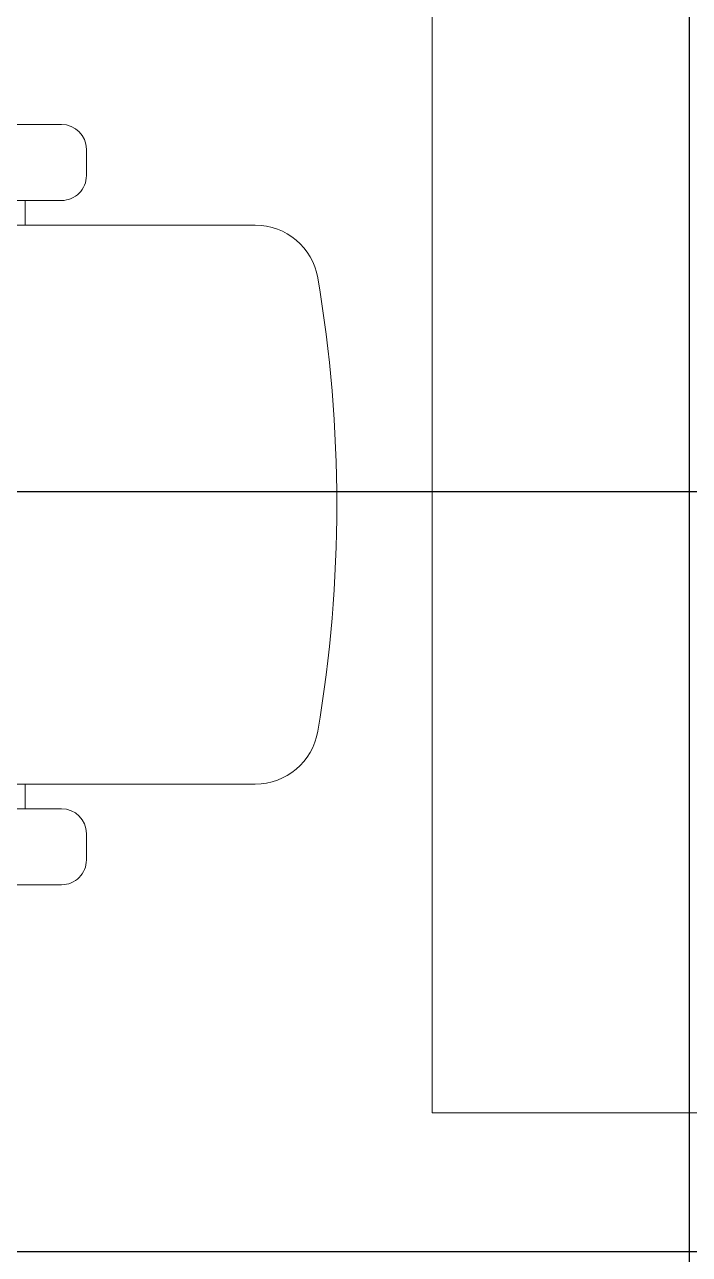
# Model space of a CAD drawing. Header units: inches. Extents: x -12418 to 57169, y -29325 to 19878.
# Drawn here: x 31875 to 32400, y -9002 to -8031 of the extents above; entities that cross this region are included whole.
import ezdxf

# ---------------------------------------------------------------- set-up
doc = ezdxf.new("R2010")
doc.units = ezdxf.units.IN
doc.header["$LTSCALE"] = 25
doc.header["$MEASUREMENT"] = 0
doc.linetypes.add('DASHDOT', pattern=[25.4, 12.7, -6.35, 0, -6.35])
doc.layers.get('0').update_dxf_attribs({"color": 8})
doc.layers.add('00-Ground Floor$0$False Ceiling', color=251, linetype='Continuous')
for name, color, linetype, lineweight in [('00-Ground Floor$0$LOADING', 253, 'Continuous', 5), ('00-Ground Floor$0$NEW Wall', 166, 'Continuous', 5), ('00-Ground Floor$0$Wooden Joinery', 251, 'Continuous', 5), ('E-LITE-CLNG-CNDT', 6, 'DASHDOT', 35)]:
    doc.layers.add(name, color=color, linetype=linetype, lineweight=lineweight)

# ---------------------------------------------------------------- blocks, each defined once
blk = doc.blocks.new('00-Ground Floor$0$A$C5DAD61B4')
at = {"layer": '00-Ground Floor$0$Wooden Joinery'}
blk.add_arc((80, 859.06), 859.99, 272.66603, 0, dxfattribs=at)
blk = doc.blocks.new('00-Ground Floor$0$GF21043-P')
at = {"color": 0}
for p, q in [((0.8, 0), (0.8, 0.75)), ((-0.8, 0), (0.8, 0))]:
    blk.add_line(p, q, dxfattribs=at)
blk = doc.blocks.new('*X462')
at = {"color": 0}
for p, q in [((5, 3), (5, 3)), ((5, 3), (5, 3)), ((5, 3), (5, 3)), ((5, 3), (5, 3)), ((5, 3), (5, 3)), ((5, 3), (5, 3)), ((5, 3), (5, 3)), ((5, 3), (5, 3)), ((5, 3), (5, 3)), ((5, 3), (5, 3)), ((5, 3), (5, 3)), ((5, 3), (5, 3)), ((5, 3), (5, 3)), ((5, 3), (5, 3)), ((5, 3), (5, 3)), ((5, 3), (5, 3)), ((5, 3), (5, 3)), ((5, 3), (5, 3)), ((5, 3), (5, 3)), ((5, 3), (5, 3)), ((5, 3), (5, 3)), ((5, 3), (5, 3)), ((5, 3), (5, 3)), ((5, 3), (5, 3)), ((5, 3), (5, 3)), ((5, 3), (5, 3)), ((5, 3), (5, 3)), ((5, 3), (5, 3)), ((5, 3), (5, 3)), ((5, 3), (5, 3)), ((5, 3), (5, 3)), ((5, 3), (5, 3)), ((5, 3), (5, 3)), ((5, 3), (5, 3)), ((5, 3), (5, 3)), ((5, 3), (5, 3)), ((5, 3), (5, 3)), ((5, 3), (5, 3)), ((5, 3), (5, 3)), ((5, 3), (5, 3)), ((5, 3), (5, 3)), ((5, 3), (5, 3)), ((5, 3), (5, 3)), ((5, 3), (5, 3)), ((5, 3), (5, 3)), ((5, 3), (5, 3)), ((5, 3), (5, 3)), ((5, 3), (5, 3)), ((5, 3), (5, 3)), ((5, 3), (5, 3)), ((5, 3), (5, 3)), ((5, 3), (5, 3)), ((5, 3), (5, 3)), ((5, 3), (5, 3)), ((5, 3), (5, 3)), ((5, 3), (5, 3)), ((5, 3), (5, 3)), ((5, 3), (5, 3)), ((5, 3), (5, 3)), ((5, 3), (5, 3)), ((5, 3), (5, 3)), ((5, 3), (5, 3)), ((5, 3), (5, 3)), ((5, 3), (5, 3)), ((5, 3), (5, 3)), ((5, 3), (5, 3)), ((6, 3), (5, 3)), ((5, 3), (5, 3)), ((6, 3), (5, 3)), ((5, 3), (5, 3)), ((6, 3), (5, 3)), ((5, 3), (5, 3)), ((6, 3), (5, 3)), ((5, 3), (5, 3)), ((5, 3), (5, 3)), ((5, 3), (5, 3)), ((5, 3), (5, 3)), ((5, 3), (5, 3)), ((5, 3), (5, 3)), ((5, 3), (5, 3)), ((5, 3), (5, 3)), ((5, 3), (5, 3)), ((5, 3), (5, 3)), ((5, 3), (5, 3)), ((5, 3), (5, 3)), ((5, 3), (5, 3)), ((5, 3), (5, 3)), ((5, 3), (5, 3)), ((5, 3), (5, 3)), ((5, 3), (5, 3)), ((5, 3), (5, 3)), ((5, 3), (5, 3)), ((5, 3), (5, 3)), ((5, 3), (5, 3)), ((5, 3), (5, 3)), ((5, 3), (5, 3)), ((6, 3), (6, 3)), ((6, 3), (6, 3)), ((6, 3), (6, 3)), ((6, 3), (6, 3)), ((6, 3), (6, 3)), ((6, 3), (6, 3)), ((6, 3), (6, 3)), ((6, 3), (6, 3)), ((6, 3), (6, 3)), ((6, 3), (6, 3)), ((6, 3), (6, 3)), ((6, 3), (6, 3)), ((6, 3), (6, 3)), ((6, 3), (6, 3)), ((6, 3), (6, 3)), ((6, 3), (6, 3)), ((6, 3), (6, 3)), ((6, 3), (6, 3)), ((6, 3), (6, 3)), ((6, 3), (6, 3)), ((6, 3), (6, 3)), ((6, 3), (6, 3)), ((6, 3), (6, 3)), ((6, 3), (6, 3)), ((6, 3), (6, 3)), ((6, 3), (6, 3)), ((6, 3), (6, 3)), ((6, 3), (6, 3)), ((6, 3), (6, 3)), ((6, 3), (6, 3)), ((6, 3), (6, 3)), ((6, 3), (6, 3)), ((6, 3), (6, 3)), ((6, 3), (6, 3)), ((6, 3), (6, 3)), ((6, 3), (6, 3)), ((6, 3), (6, 3)), ((6, 3), (6, 3)), ((6, 3), (6, 3)), ((6, 3), (6, 3)), ((6, 3), (6, 3)), ((6, 3), (6, 3)), ((6, 3), (6, 3)), ((6, 3), (6, 3)), ((6, 3), (6, 3)), ((6, 3), (6, 3)), ((6, 3), (6, 3)), ((6, 3), (6, 3)), ((6, 3), (6, 3)), ((6, 3), (6, 3)), ((6, 3), (6, 3)), ((6, 3), (6, 3)), ((6, 3), (6, 3)), ((6, 3), (6, 3)), ((6, 3), (6, 3)), ((6, 3), (6, 3)), ((6, 3), (6, 3)), ((6, 3), (6, 3)), ((6, 3), (6, 3)), ((6, 3), (6, 3)), ((6, 3), (6, 3)), ((6, 3), (6, 3)), ((6, 3), (6, 3)), ((6, 3), (6, 3)), ((6, 3), (6, 3)), ((6, 3), (6, 3)), ((6, 3), (6, 3)), ((6, 3), (6, 3)), ((6, 3), (6, 3)), ((6, 3), (6, 3)), ((6, 3), (6, 3)), ((6, 3), (6, 3)), ((6, 3), (6, 3)), ((6, 3), (6, 3)), ((6, 3), (6, 3)), ((6, 3), (6, 3)), ((6, 3), (6, 3)), ((6, 3), (6, 3)), ((6, 3), (6, 3)), ((6, 3), (6, 3)), ((6, 3), (6, 3)), ((6, 3), (6, 3)), ((6, 3), (6, 3)), ((6, 3), (6, 3)), ((6, 3), (6, 3)), ((6, 3), (6, 3)), ((6, 3), (6, 3)), ((6, 3), (6, 3)), ((6, 3), (6, 3)), ((6, 3), (6, 3)), ((6, 3), (6, 3)), ((6, 3), (6, 3)), ((6, 3), (6, 3)), ((6, 3), (6, 3)), ((6, 3), (6, 3)), ((6, 3), (6, 3)), ((6, 3), (6, 3)), ((6, 3), (6, 3)), ((6, 3), (6, 3)), ((6, 3), (6, 3)), ((6, 3), (6, 3)), ((6, 3), (6, 3)), ((6, 3), (6, 3)), ((6, 3), (6, 3)), ((6, 3), (6, 3)), ((6, 3), (6, 3)), ((6, 3), (6, 3)), ((6, 3), (6, 3)), ((6, 3), (6, 3)), ((6, 3), (6, 3)), ((6, 3), (6, 3)), ((6, 3), (6, 3)), ((6, 3), (6, 3)), ((6, 3), (6, 3)), ((6, 3), (6, 3)), ((6, 3), (6, 3)), ((6, 3), (6, 3)), ((6, 3), (6, 3)), ((6, 3), (6, 3)), ((6, 3), (6, 3)), ((6, 3), (6, 3)), ((6, 3), (6, 3)), ((6, 3), (6, 3)), ((6, 3), (6, 3)), ((6, 3), (6, 3)), ((6, 3), (6, 3)), ((6, 3), (6, 3)), ((6, 3), (6, 3)), ((6, 3), (6, 3)), ((6, 3), (6, 3)), ((6, 3), (6, 3)), ((6, 3), (6, 3)), ((6, 3), (6, 3)), ((6, 3), (6, 3)), ((6, 3), (6, 3)), ((6, 3), (6, 3)), ((6, 3), (6, 3)), ((6, 3), (6, 3)), ((6, 3), (6, 3)), ((6, 3), (6, 3)), ((6, 3), (6, 3)), ((6, 3), (6, 3)), ((6, 3), (6, 3)), ((6, 3), (6, 3)), ((6, 3), (6, 3)), ((6, 3), (6, 3)), ((6, 3), (6, 3)), ((6, 3), (6, 3)), ((6, 3), (6, 3)), ((6, 3), (6, 3)), ((6, 3), (6, 3)), ((6, 3), (6, 3)), ((6, 3), (6, 3)), ((6, 3), (6, 3)), ((6, 3), (6, 3)), ((6, 3), (6, 3)), ((6, 3), (6, 3)), ((6, 3), (6, 3)), ((6, 3), (6, 3)), ((6, 3), (6, 3)), ((6, 3), (6, 3)), ((6, 3), (6, 3)), ((6, 3), (6, 3)), ((6, 3), (6, 3)), ((6, 3), (6, 3)), ((6, 3), (6, 3)), ((6, 3), (6, 3)), ((6, 3), (6, 3)), ((6, 3), (6, 3)), ((6, 3), (6, 3)), ((6, 3), (6, 3)), ((6, 3), (6, 3)), ((6, 3), (6, 3)), ((6, 3), (6, 3)), ((6, 3), (6, 3)), ((6, 3), (6, 3)), ((6, 3), (6, 3)), ((6, 3), (6, 3)), ((6, 3), (6, 3)), ((6, 3), (6, 3)), ((6, 3), (6, 3)), ((6, 3), (6, 3)), ((6, 3), (6, 3)), ((6, 3), (6, 3)), ((6, 3), (6, 3)), ((6, 3), (6, 3)), ((6, 3), (6, 3)), ((6, 3), (6, 3)), ((6, 3), (6, 3)), ((6, 3), (6, 3)), ((6, 3), (6, 3)), ((6, 3), (6, 3)), ((6, 3), (6, 3)), ((6, 3), (6, 3)), ((6, 3), (6, 3)), ((6, 3), (6, 3)), ((6, 3), (6, 3)), ((6, 3), (6, 3)), ((6, 3), (6, 3)), ((6, 3), (6, 3)), ((6, 3), (6, 3)), ((6, 3), (6, 3)), ((6, 3), (6, 3)), ((6, 3), (6, 3)), ((6, 3), (5, 3)), ((6, 3), (5, 3)), ((6, 3), (5, 3)), ((6, 3), (5, 3)), ((6, 3), (5, 3)), ((6, 3), (6, 3)), ((6, 3), (6, 3)), ((6, 3), (6, 3)), ((6, 3), (6, 3)), ((6, 3), (6, 3)), ((6, 3), (6, 3)), ((6, 3), (6, 3)), ((6, 3), (6, 3)), ((6, 3), (6, 3)), ((6, 3), (6, 3)), ((6, 3), (6, 3)), ((6, 3), (6, 3)), ((6, 3), (6, 3)), ((6, 3), (6, 3)), ((6, 3), (6, 3)), ((6, 3), (6, 3)), ((6, 3), (6, 3)), ((6, 3), (6, 3)), ((6, 3), (6, 3)), ((6, 3), (6, 3)), ((6, 3), (6, 3)), ((6, 3), (6, 3)), ((6, 3), (6, 3)), ((6, 3), (6, 3)), ((6, 3), (6, 3)), ((6, 3), (6, 3)), ((6, 3), (6, 3)), ((6, 3), (6, 3)), ((6, 3), (6, 3)), ((6, 3), (6, 3)), ((6, 3), (6, 3)), ((6, 3), (6, 3)), ((6, 3), (6, 3)), ((6, 3), (6, 3)), ((6, 3), (6, 3)), ((6, 3), (6, 3)), ((6, 3), (6, 3)), ((6, 3), (6, 3)), ((6, 3), (6, 3)), ((6, 3), (6, 3)), ((6, 3), (6, 3)), ((6, 3), (6, 3)), ((6, 3), (6, 3)), ((6, 3), (6, 3)), ((6, 3), (6, 3)), ((6, 3), (6, 3)), ((6, 3), (6, 3)), ((6, 3), (6, 3)), ((6, 3), (6, 3)), ((6, 3), (6, 3)), ((6, 3), (6, 3)), ((6, 3), (6, 3)), ((6, 3), (6, 3)), ((6, 3), (6, 3)), ((6, 3), (6, 3)), ((6, 3), (6, 3)), ((6, 3), (6, 3)), ((6, 3), (6, 3)), ((6, 3), (6, 3)), ((6, 3), (6, 3)), ((6, 3), (6, 3)), ((6, 3), (6, 3)), ((6, 3), (6, 3)), ((6, 3), (6, 3)), ((6, 3), (6, 3)), ((6, 3), (6, 3)), ((6, 3), (6, 3)), ((6, 3), (6, 3)), ((6, 3), (6, 3)), ((6, 3), (6, 3)), ((6, 3), (6, 3)), ((6, 3), (6, 3)), ((6, 3), (6, 3)), ((6, 3), (6, 3)), ((6, 3), (6, 3)), ((6, 3), (6, 3)), ((6, 3), (6, 3)), ((6, 3), (6, 3)), ((6, 3), (6, 3)), ((6, 3), (6, 3)), ((6, 3), (6, 3)), ((6, 3), (6, 3)), ((6, 3), (6, 3)), ((6, 3), (6, 3)), ((6, 3), (6, 3)), ((6, 3), (6, 3)), ((6, 3), (6, 3)), ((6, 3), (6, 3)), ((6, 3), (6, 3)), ((6, 3), (6, 3)), ((6, 3), (6, 3)), ((6, 3), (6, 3)), ((6, 3), (6, 3)), ((6, 3), (6, 3)), ((6, 3), (6, 3)), ((6, 3), (6, 3)), ((6, 3), (6, 3)), ((6, 3), (6, 3)), ((6, 3), (6, 3)), ((6, 3), (6, 3)), ((6, 3), (6, 3)), ((6, 3), (6, 3)), ((6, 3), (6, 3)), ((6, 3), (6, 3)), ((6, 3), (6, 3)), ((6, 3), (6, 3)), ((6, 3), (6, 3)), ((6, 3), (6, 3)), ((6, 3), (6, 3)), ((6, 3), (6, 3)), ((6, 3), (6, 3)), ((6, 3), (6, 3)), ((6, 3), (6, 3)), ((6, 3), (6, 3)), ((6, 3), (6, 3)), ((6, 3), (6, 3)), ((6, 3), (6, 3)), ((6, 3), (6, 3)), ((6, 3), (6, 3)), ((6, 3), (6, 3)), ((6, 3), (6, 3)), ((6, 3), (6, 3)), ((6, 3), (6, 3)), ((6, 3), (6, 3)), ((6, 3), (6, 3)), ((6, 3), (6, 3)), ((6, 3), (6, 3)), ((6, 3), (6, 3)), ((6, 3), (6, 3)), ((6, 3), (6, 3)), ((6, 3), (6, 3)), ((6, 3), (6, 3)), ((6, 3), (6, 3)), ((6, 3), (6, 3)), ((6, 3), (6, 3)), ((6, 3), (6, 3)), ((6, 3), (6, 3)), ((6, 3), (6, 3)), ((6, 3), (6, 3)), ((6, 3), (6, 3)), ((6, 3), (6, 3)), ((6, 3), (6, 3)), ((6, 3), (6, 3)), ((6, 3), (6, 3)), ((6, 3), (6, 3)), ((6, 3), (6, 3)), ((6, 3), (6, 3)), ((6, 3), (6, 3)), ((6, 3), (6, 3)), ((6, 3), (6, 3)), ((6, 3), (6, 3)), ((6, 3), (6, 3)), ((6, 3), (6, 3)), ((6, 3), (6, 3)), ((6, 3), (6, 3)), ((6, 3), (6, 3)), ((6, 3), (6, 3)), ((6, 3), (6, 3)), ((6, 3), (6, 3)), ((6, 3), (6, 3)), ((6, 3), (6, 3)), ((6, 3), (6, 3)), ((6, 3), (6, 3)), ((6, 3), (6, 3)), ((6, 3), (6, 3)), ((6, 3), (6, 3)), ((6, 3), (6, 3)), ((6, 3), (6, 3)), ((6, 3), (6, 3)), ((6, 3), (6, 3)), ((6, 3), (6, 3)), ((6, 3), (6, 3)), ((6, 3), (6, 3)), ((6, 3), (6, 3)), ((6, 3), (6, 3)), ((6, 3), (6, 3)), ((6, 3), (6, 3)), ((6, 3), (6, 3)), ((6, 3), (6, 3)), ((6, 3), (6, 3)), ((6, 3), (6, 3)), ((6, 3), (6, 3)), ((6, 3), (6, 3)), ((6, 3), (6, 3)), ((6, 3), (6, 3)), ((6, 3), (6, 3)), ((6, 3), (6, 3)), ((6, 3), (6, 3)), ((6, 3), (6, 3)), ((6, 3), (6, 3)), ((6, 3), (6, 3)), ((6, 3), (6, 3)), ((6, 3), (6, 3)), ((6, 3), (6, 3)), ((6, 3), (6, 3)), ((6, 3), (6, 3)), ((6, 3), (6, 3)), ((6, 3), (6, 3)), ((6, 3), (6, 3)), ((6, 3), (6, 3)), ((6, 3), (6, 3)), ((6, 3), (6, 3)), ((6, 3), (6, 3)), ((6, 3), (6, 3)), ((6, 3), (6, 3)), ((6, 3), (6, 3)), ((6, 3), (6, 3)), ((6, 3), (6, 3)), ((6, 3), (6, 3)), ((6, 3), (6, 3)), ((6, 3), (6, 3)), ((6, 3), (6, 3)), ((6, 3), (6, 3)), ((6, 3), (6, 3)), ((6, 3), (6, 3)), ((6, 3), (6, 3)), ((6, 3), (6, 3)), ((6, 3), (6, 3)), ((6, 3), (6, 3)), ((6, 3), (6, 3)), ((6, 3), (6, 3)), ((6, 3), (6, 3)), ((6, 3), (6, 3)), ((6, 3), (6, 3)), ((6, 3), (6, 3)), ((6, 3), (6, 3)), ((6, 3), (6, 3)), ((6, 3), (6, 3)), ((6, 3), (6, 3)), ((6, 3), (6, 3)), ((6, 3), (6, 3)), ((6, 3), (6, 3)), ((6, 3), (6, 3)), ((6, 3), (6, 3)), ((6, 3), (6, 3)), ((6, 3), (6, 3)), ((6, 3), (6, 3)), ((6, 3), (6, 3)), ((6, 3), (6, 3)), ((6, 3), (6, 3)), ((6, 3), (6, 3)), ((6, 3), (6, 3)), ((6, 3), (6, 3)), ((6, 3), (6, 3)), ((6, 3), (6, 3)), ((6, 3), (6, 3)), ((6, 3), (6, 3)), ((6, 3), (6, 3)), ((6, 3), (6, 3)), ((6, 3), (6, 3)), ((6, 3), (6, 3)), ((6, 3), (6, 3)), ((6, 3), (6, 3)), ((6, 3), (6, 3)), ((6, 3), (6, 3)), ((6, 3), (6, 3)), ((6, 3), (6, 3)), ((6, 3), (6, 3)), ((6, 3), (6, 3)), ((6, 3), (6, 3)), ((6, 3), (6, 3)), ((6, 3), (6, 3)), ((6, 3), (6, 3)), ((6, 3), (6, 3)), ((6, 3), (6, 3)), ((6, 3), (6, 3)), ((6, 3), (6, 3)), ((6, 3), (6, 3)), ((6, 3), (6, 3)), ((6, 3), (6, 3)), ((6, 3), (6, 3)), ((6, 3), (6, 3)), ((6, 3), (6, 3)), ((6, 3), (6, 3)), ((6, 3), (6, 3)), ((6, 3), (6, 3)), ((6, 3), (6, 3)), ((6, 3), (6, 3)), ((6, 3), (6, 3)), ((6, 3), (6, 3)), ((6, 3), (6, 3)), ((6, 3), (6, 3)), ((6, 3), (6, 3)), ((6, 3), (6, 3)), ((6, 3), (6, 3)), ((6, 3), (6, 3)), ((6, 3), (6, 3)), ((6, 3), (6, 3)), ((6, 3), (6, 3)), ((6, 3), (6, 3)), ((6, 3), (6, 3)), ((6, 3), (6, 3)), ((6, 3), (6, 3)), ((6, 3), (6, 3)), ((6, 3), (6, 3)), ((6, 3), (6, 3)), ((6, 3), (6, 3)), ((6, 3), (6, 3)), ((6, 3), (6, 3)), ((6, 3), (6, 3)), ((6, 3), (6, 3)), ((6, 3), (6, 3)), ((6, 3), (6, 3)), ((6, 3), (6, 3)), ((6, 3), (6, 3)), ((6, 3), (6, 3)), ((6, 3), (6, 3)), ((6, 3), (6, 3)), ((6, 3), (6, 3)), ((6, 3), (6, 3)), ((6, 3), (6, 3)), ((6, 3), (6, 3)), ((6, 3), (6, 3)), ((6, 3), (6, 3)), ((6, 3), (6, 3)), ((6, 3), (6, 3)), ((6, 3), (6, 3))]:
    blk.add_line(p, q, dxfattribs=at)
blk = doc.blocks.new('*X463')
at = {"color": 0}
for p, q in [((13, 1), (13, 1)), ((13, 1), (13, 1)), ((13, 1), (13, 1)), ((13, 1), (13, 1)), ((13, 1), (13, 1)), ((13, 1), (13, 1)), ((13, 1), (13, 1)), ((13, 1), (13, 1)), ((13, 1), (13, 1)), ((13, 1), (13, 1)), ((13, 1), (13, 1)), ((13, 1), (13, 1)), ((13, 1), (13, 1)), ((13, 1), (13, 1)), ((13, 1), (13, 1)), ((13, 1), (14, 1)), ((13, 1), (14, 1)), ((13, 1), (14, 1)), ((13, 1), (13, 1)), ((13, 1), (13, 1)), ((13, 1), (13, 1)), ((13, 1), (13, 1)), ((13, 1), (13, 1)), ((13, 1), (13, 1)), ((13, 1), (13, 1)), ((13, 1), (13, 1)), ((13, 1), (13, 1)), ((13, 1), (13, 1)), ((13, 1), (13, 1)), ((13, 1), (13, 1)), ((13, 1), (13, 1)), ((13, 1), (13, 1)), ((13, 1), (13, 1)), ((13, 1), (13, 1)), ((13, 1), (13, 1)), ((13, 1), (13, 1)), ((13, 1), (13, 1)), ((13, 1), (13, 1)), ((13, 1), (13, 1)), ((13, 1), (13, 1)), ((13, 1), (13, 1)), ((13, 1), (13, 1)), ((13, 1), (13, 1)), ((13, 1), (13, 1)), ((13, 1), (13, 1)), ((13, 1), (13, 1)), ((13, 1), (13, 1)), ((13, 1), (13, 1)), ((13, 1), (13, 1)), ((13, 1), (13, 1)), ((13, 1), (13, 1)), ((13, 1), (13, 1)), ((13, 1), (13, 1)), ((13, 1), (13, 1)), ((13, 1), (13, 1)), ((13, 1), (13, 1)), ((13, 1), (13, 1)), ((13, 1), (13, 1)), ((13, 1), (13, 1)), ((13, 1), (13, 1)), ((13, 1), (13, 1)), ((13, 1), (13, 1)), ((13, 1), (13, 1)), ((13, 1), (13, 1)), ((13, 1), (13, 1)), ((13, 1), (13, 1)), ((13, 1), (13, 1)), ((13, 1), (13, 1)), ((13, 1), (13, 1)), ((13, 1), (13, 1)), ((13, 1), (13, 1)), ((13, 1), (13, 1)), ((13, 1), (13, 1)), ((13, 1), (13, 1)), ((13, 1), (13, 1)), ((13, 1), (13, 1)), ((13, 1), (13, 1)), ((13, 1), (13, 1)), ((13, 1), (13, 1)), ((13, 1), (13, 1)), ((13, 1), (13, 1)), ((13, 1), (13, 1)), ((13, 1), (13, 1)), ((13, 1), (13, 1)), ((13, 1), (13, 1)), ((13, 1), (13, 1)), ((13, 1), (13, 1)), ((13, 1), (13, 1)), ((13, 1), (13, 1)), ((13, 1), (13, 1)), ((13, 1), (13, 1)), ((13, 1), (13, 1)), ((13, 1), (13, 1)), ((13, 1), (13, 1)), ((13, 1), (13, 1)), ((13, 1), (13, 1)), ((13, 1), (13, 1)), ((13, 1), (13, 1)), ((13, 1), (13, 1)), ((13, 1), (13, 1)), ((13, 1), (13, 1)), ((13, 1), (13, 1)), ((13, 1), (13, 1)), ((13, 1), (13, 1)), ((13, 1), (13, 1)), ((13, 1), (13, 1)), ((13, 1), (13, 1)), ((13, 1), (13, 1)), ((13, 1), (13, 1)), ((13, 1), (13, 1)), ((13, 1), (13, 1)), ((13, 1), (13, 1)), ((13, 1), (13, 1)), ((13, 1), (13, 1)), ((13, 1), (13, 1)), ((13, 1), (13, 1)), ((13, 1), (13, 1)), ((13, 1), (13, 1)), ((13, 1), (13, 1)), ((13, 1), (13, 1)), ((13, 1), (13, 1)), ((13, 1), (13, 1)), ((13, 1), (13, 1)), ((13, 1), (14, 1)), ((13, 0), (13, 0)), ((13, 0), (13, 0)), ((13, 0), (13, 0)), ((13, 0), (13, 0)), ((13, 0), (13, 0)), ((13, 0), (13, 0)), ((13, 0), (13, 0)), ((13, 0), (13, 0)), ((13, 0), (13, 0)), ((13, 0), (13, 0)), ((13, 0), (13, 0)), ((13, 0), (13, 0)), ((13, 0), (13, 0)), ((13, 0), (13, 0)), ((13, 0), (13, 0)), ((13, 0), (13, 0)), ((13, 0), (13, 0)), ((13, 0), (13, 0)), ((13, 0), (13, 0)), ((13, 0), (13, 0)), ((13, 0), (13, 0)), ((13, 0), (13, 0)), ((13, 0), (13, 0)), ((13, 0), (13, 0)), ((13, 0), (13, 0)), ((13, 0), (13, 0)), ((13, 0), (13, 0)), ((13, 0), (13, 0)), ((13, 0), (13, 0)), ((13, 0), (13, 0)), ((13, 0), (13, 0)), ((13, 0), (13, 0)), ((13, 0), (13, 0)), ((13, 0), (13, 0)), ((13, 0), (13, 0)), ((13, 0), (13, 0)), ((13, 0), (13, 0)), ((13, 0), (13, 0)), ((13, 0), (13, 0)), ((13, 0), (13, 0)), ((13, 0), (13, 0)), ((13, 0), (13, 0)), ((13, 0), (13, 0)), ((13, 0), (13, 0)), ((13, 0), (13, 0)), ((13, 0), (13, 0)), ((13, 0), (13, 0)), ((13, 0), (13, 0)), ((13, 0), (14, 0)), ((13, 0), (14, 0)), ((13, 0), (13, 0)), ((13, 0), (14, 0)), ((14, 1), (14, 1)), ((14, 1), (14, 1)), ((14, 1), (14, 1)), ((14, 1), (14, 1)), ((14, 1), (14, 1)), ((14, 1), (14, 1)), ((14, 1), (14, 1)), ((14, 1), (14, 1)), ((14, 1), (14, 1)), ((14, 1), (14, 1)), ((14, 1), (14, 1)), ((14, 1), (14, 1)), ((14, 1), (14, 1)), ((14, 1), (14, 1)), ((14, 1), (14, 1)), ((14, 1), (14, 1)), ((14, 1), (14, 1)), ((14, 1), (14, 1)), ((14, 1), (14, 1)), ((14, 1), (14, 1)), ((14, 1), (14, 1)), ((14, 1), (14, 1)), ((14, 1), (14, 1)), ((14, 1), (14, 1)), ((14, 1), (14, 1)), ((14, 1), (14, 1)), ((14, 1), (14, 1)), ((14, 1), (14, 1)), ((14, 1), (14, 1)), ((14, 1), (14, 1)), ((14, 1), (14, 1)), ((14, 1), (14, 1)), ((14, 1), (14, 1)), ((14, 1), (14, 1)), ((14, 1), (14, 1)), ((14, 1), (14, 1)), ((14, 1), (14, 1)), ((14, 1), (14, 1)), ((14, 1), (14, 1)), ((14, 1), (14, 1)), ((14, 1), (14, 1)), ((14, 1), (14, 1)), ((14, 1), (14, 1)), ((14, 1), (14, 1)), ((14, 1), (14, 1)), ((14, 1), (14, 1)), ((14, 1), (14, 1)), ((14, 1), (14, 1)), ((14, 1), (14, 1)), ((14, 1), (14, 1)), ((14, 1), (14, 1)), ((14, 1), (14, 1)), ((14, 1), (14, 1)), ((14, 1), (14, 1)), ((14, 1), (14, 1)), ((14, 1), (14, 1)), ((14, 1), (14, 1)), ((14, 1), (14, 1)), ((14, 1), (14, 1)), ((14, 1), (14, 1)), ((14, 1), (14, 1)), ((14, 1), (14, 1)), ((14, 1), (14, 1)), ((14, 1), (14, 1)), ((14, 1), (14, 1)), ((14, 1), (14, 1)), ((14, 1), (14, 1)), ((14, 1), (14, 1)), ((14, 1), (14, 1)), ((14, 1), (14, 1)), ((14, 1), (14, 1)), ((14, 1), (14, 1)), ((14, 1), (14, 1)), ((14, 1), (14, 1)), ((14, 1), (14, 1)), ((14, 1), (14, 1)), ((14, 1), (14, 1)), ((14, 1), (14, 1)), ((14, 1), (14, 1)), ((14, 1), (14, 1)), ((14, 1), (14, 1)), ((14, 1), (14, 1)), ((14, 1), (14, 1)), ((14, 1), (14, 1)), ((14, 1), (14, 1)), ((14, 1), (14, 1)), ((14, 1), (14, 1)), ((14, 1), (14, 1)), ((14, 1), (14, 1)), ((14, 1), (14, 1)), ((14, 1), (14, 1)), ((14, 1), (14, 1)), ((14, 1), (14, 1)), ((14, 1), (14, 1)), ((14, 0), (14, 0)), ((14, 0), (14, 0)), ((14, 0), (14, 0)), ((14, 0), (14, 0)), ((14, 0), (14, 0)), ((14, 0), (14, 0)), ((14, 0), (14, 0)), ((14, 0), (14, 0)), ((14, 0), (14, 0)), ((14, 0), (14, 0)), ((14, 0), (14, 0)), ((14, 0), (14, 0)), ((14, 0), (14, 0)), ((14, 0), (14, 0)), ((14, 0), (14, 0)), ((14, 0), (14, 0)), ((14, 0), (14, 0)), ((14, 0), (14, 0)), ((14, 0), (14, 0)), ((14, 0), (14, 0)), ((14, 0), (14, 0)), ((14, 0), (14, 0)), ((14, 0), (14, 0)), ((14, 0), (14, 0)), ((14, 0), (14, 0)), ((14, 0), (14, 0)), ((14, 0), (14, 0)), ((14, 0), (14, 0)), ((14, 0), (14, 0)), ((14, 0), (14, 0)), ((14, 0), (14, 0)), ((14, 0), (14, 0)), ((14, 0), (14, 0)), ((14, 0), (14, 0)), ((14, 0), (14, 0)), ((14, 0), (14, 0)), ((14, 0), (14, 0)), ((14, 0), (14, 0)), ((14, 0), (14, 0)), ((14, 0), (14, 0)), ((14, 0), (14, 0)), ((14, 0), (14, 0)), ((14, 0), (14, 0)), ((14, 0), (14, 0)), ((14, 0), (14, 0)), ((14, 0), (14, 0)), ((14, 0), (14, 0)), ((14, 0), (14, 0)), ((13, 0), (13, 0)), ((13, 0), (14, 0)), ((13, 0), (13, 0)), ((13, 0), (14, 0)), ((13, 0), (13, 0)), ((13, 0), (14, 0)), ((13, 0), (13, 0)), ((13, 0), (13, 0)), ((13, 0), (13, 0)), ((13, 0), (13, 0)), ((13, 0), (14, 0)), ((13, 0), (13, 0)), ((13, 0), (14, 0)), ((13, 0), (13, 0)), ((13, 0), (14, 0)), ((13, 0), (13, 0)), ((13, 0), (14, 0)), ((13, 0), (13, 0)), ((13, 0), (14, 0)), ((13, 0), (13, 0)), ((13, 0), (14, 0)), ((13, 0), (13, 0)), ((13, 0), (14, 0)), ((13, 0), (13, 0)), ((13, 0), (13, 0)), ((13, 0), (13, 0)), ((13, 0), (14, 0)), ((13, 0), (13, 0)), ((13, 0), (14, 0)), ((13, 0), (13, 0)), ((13, 0), (14, 0)), ((13, 0), (13, 0)), ((13, 0), (14, 0)), ((13, 0), (13, 0)), ((13, 0), (13, 0)), ((13, 0), (13, 0)), ((13, 0), (13, 0)), ((13, 0), (13, 0)), ((13, 0), (13, 0)), ((13, 0), (13, 0)), ((13, 0), (13, 0)), ((13, 0), (13, 0)), ((13, 0), (13, 0)), ((13, 0), (13, 0)), ((13, 0), (13, 0)), ((13, 0), (13, 0)), ((13, 0), (13, 0)), ((13, 0), (13, 0)), ((13, 0), (13, 0)), ((13, 0), (13, 0)), ((13, 0), (13, 0)), ((13, 0), (13, 0)), ((13, 0), (13, 0)), ((13, 0), (13, 0)), ((13, 0), (13, 0)), ((13, 0), (13, 0)), ((13, 0), (13, 0)), ((13, 0), (13, 0)), ((13, 0), (13, 0)), ((13, 0), (13, 0)), ((13, 0), (13, 0)), ((13, 0), (13, 0)), ((13, 0), (13, 0)), ((13, 0), (13, 0)), ((13, -1), (13, -1)), ((13, -1), (13, -1)), ((13, -1), (13, -1)), ((13, -1), (13, -1)), ((13, -1), (13, -1)), ((13, -1), (14, -1)), ((13, -1), (13, -1)), ((14, 0), (14, 0)), ((14, 0), (14, 0)), ((14, 0), (14, 0)), ((14, 0), (14, 0)), ((14, 0), (14, 0)), ((14, 0), (14, 0)), ((14, 0), (14, 0)), ((14, 0), (14, 0)), ((14, 0), (14, 0)), ((14, 0), (14, 0)), ((14, 0), (14, 0)), ((14, 0), (14, 0)), ((14, 0), (14, 0)), ((14, 0), (14, 0)), ((14, 0), (14, 0)), ((13, 0), (14, 0)), ((14, 0), (14, 0)), ((14, 0), (14, 0)), ((14, 0), (14, 0)), ((14, 0), (14, 0)), ((14, 0), (14, 0)), ((14, 0), (14, 0)), ((14, 0), (14, 0)), ((14, 0), (14, 0)), ((14, 0), (14, 0)), ((14, 0), (14, 0)), ((14, 0), (14, 0)), ((14, 0), (14, 0)), ((14, 0), (14, 0)), ((14, 0), (14, 0)), ((14, 0), (14, 0)), ((14, 0), (14, 0)), ((14, 0), (14, 0)), ((14, 0), (14, 0)), ((14, 0), (14, 0)), ((14, 0), (14, 0)), ((14, 0), (14, 0)), ((14, 0), (14, 0)), ((14, 0), (14, 0)), ((14, 0), (14, 0)), ((14, 0), (14, 0)), ((14, 0), (14, 0)), ((14, 0), (14, 0)), ((14, 0), (14, 0)), ((14, 0), (14, 0)), ((14, 0), (14, 0)), ((14, 0), (14, 0)), ((14, 0), (14, 0)), ((14, 0), (14, 0)), ((14, 0), (14, 0)), ((14, -1), (14, -1)), ((14, -1), (14, -1)), ((14, -1), (14, -1)), ((14, -1), (14, -1)), ((14, -1), (14, -1))]:
    blk.add_line(p, q, dxfattribs=at)
blk = doc.blocks.new('00-Ground Floor$0$GF21018-P')
at = {"color": 0}
for p, q in [((-0.2207, 0.47563), (-0.2207, 0.0675)), ((0.22049, 0.47563), (0.22049, 0.0675)), ((-0.2806, 0.34221), (-0.25983, 0.34221)), ((0.25963, 0.34221), (0.2804, 0.34221)), ((-0.30021, 0.32259), (-0.30021, 0.14)), ((-0.24021, 0.32259), (-0.24021, 0.14)), ((0.24001, 0.32259), (0.24001, 0.14)), ((0.30001, 0.32259), (0.30001, 0.14)), ((-0.24021, 0.29372), (-0.2207, 0.29372)), ((0.22049, 0.29372), (0.24001, 0.29372))]:
    blk.add_line(p, q, dxfattribs=at)
for points in [[(0.24001, 0.29372), (0.24001, 0.29372), (0.24001, 0.29372), (0.24001, 0.29372), (0.24001, 0.29372), (0.24001, 0.29372), (0.24001, 0.29372), (0.24001, 0.29372), (0.24001, 0.29372), (0.24001, 0.29372), (0.24001, 0.29372), (0.24001, 0.29372), (0.24001, 0.29372), (0.24001, 0.29372), (0.24001, 0.29372), (0.24001, 0.29372), (0.24001, 0.29372), (0.24001, 0.29372), (0.24001, 0.29372), (0.24001, 0.29372), (0.24001, 0.29372), (0.24001, 0.29372), (0.24001, 0.29372), (0.24001, 0.29372), (0.24001, 0.29372), (0.24001, 0.29372), (0.24001, 0.29372), (0.24001, 0.29372), (0.24001, 0.29372), (0.24001, 0.29372), (0.24001, 0.29372), (0.24001, 0.29372), (0.24001, 0.29372), (0.24001, 0.29372), (0.24001, 0.29372), (0.24001, 0.29372), (0.24001, 0.29372), (0.24001, 0.29372), (0.24001, 0.29372), (0.24001, 0.29372), (0.24001, 0.29372), (0.24001, 0.29372), (0.24001, 0.29372), (0.24001, 0.29372), (0.24001, 0.29372), (0.24001, 0.29372), (0.24001, 0.29372), (0.24001, 0.29372), (0.24001, 0.29372), (0.24001, 0.29372), (0.24001, 0.29372), (0.24001, 0.29372), (0.24001, 0.29372), (0.24001, 0.29372), (0.24001, 0.29372), (0.24001, 0.29372), (0.24001, 0.29372), (0.24001, 0.29372), (0.24001, 0.29372), (0.24001, 0.29372), (0.24001, 0.29372), (0.24001, 0.29372), (0.24001, 0.29372), (0.24001, 0.29372), (0.24001, 0.29372), (0.24001, 0.29372), (0.24001, 0.29372), (0.24001, 0.29372), (0.24001, 0.29372), (0.24001, 0.29372), (0.24001, 0.29372), (0.24001, 0.29372), (0.24001, 0.29372), (0.24001, 0.29372), (0.24001, 0.29372), (0.24001, 0.29372), (0.24001, 0.29372), (0.24001, 0.29372), (0.24001, 0.29372), (0.24001, 0.29372), (0.24001, 0.29372), (0.24001, 0.29372), (0.24001, 0.29372), (0.24001, 0.29372), (0.24001, 0.29372), (0.24001, 0.29372), (0.24001, 0.29372), (0.24001, 0.29372), (0.24001, 0.29372), (0.24001, 0.29372), (0.24001, 0.29372), (0.24001, 0.29372), (0.24001, 0.29372), (0.24001, 0.29372), (0.24001, 0.29372), (0.24001, 0.29372), (0.24001, 0.29372), (0.24001, 0.29372), (0.24001, 0.29372), (0.24001, 0.29372), (0.24001, 0.29372), (0.24001, 0.29372), (0.24001, 0.29372), (0.24001, 0.29372), (0.24001, 0.29372), (0.24001, 0.29372), (0.24001, 0.29372), (0.24001, 0.29372), (0.24001, 0.29372), (0.24001, 0.29372), (0.24001, 0.29372), (0.24001, 0.29372), (0.24001, 0.29372), (0.24001, 0.29372), (0.24001, 0.29372), (0.24001, 0.29372), (0.24001, 0.29372), (0.24001, 0.29372), (0.24001, 0.29372), (0.24001, 0.29372), (0.24001, 0.29372), (0.24001, 0.29372), (0.24001, 0.29372), (0.24001, 0.29372), (0.24001, 0.29372), (0.24001, 0.29372), (0.24001, 0.29372), (0.24001, 0.29372), (0.24001, 0.29372), (0.24001, 0.29372), (0.24001, 0.29372), (0.24001, 0.29372), (0.24001, 0.29372), (0.24001, 0.29372), (0.24001, 0.29372), (0.24001, 0.29372), (0.24001, 0.29372), (0.24001, 0.29372), (0.24001, 0.29372), (0.24001, 0.29372), (0.24001, 0.29372), (0.24001, 0.29372), (0.24001, 0.29372), (0.24001, 0.29372), (0.24001, 0.29372), (0.24001, 0.29372), (0.24001, 0.29372), (0.24001, 0.29372), (0.24001, 0.29372), (0.24001, 0.29372), (0.24001, 0.29372), (0.24001, 0.29372), (0.24001, 0.29372), (0.24001, 0.29372), (0.24001, 0.29372), (0.24001, 0.29372), (0.24001, 0.29372), (0.24001, 0.29372), (0.24001, 0.29372), (0.24001, 0.29372), (0.24001, 0.29372), (0.24001, 0.29372), (0.24001, 0.29372), (0.24001, 0.29372), (0.24001, 0.29372), (0.24001, 0.29372), (0.24001, 0.29372), (0.24001, 0.29372), (0.24001, 0.29372), (0.24001, 0.29372), (0.24001, 0.29372), (0.24001, 0.29372), (0.24001, 0.29372), (0.24001, 0.29372), (0.24001, 0.29372), (0.24001, 0.29372), (0.24001, 0.29372), (0.24001, 0.29372), (0.24001, 0.29372), (0.24001, 0.29372), (0.24001, 0.29372), (0.24001, 0.29372), (0.24001, 0.29372), (0.24001, 0.29372), (0.24001, 0.29372), (0.24001, 0.29372), (0.24001, 0.29372), (0.24001, 0.29372), (0.24001, 0.29372), (0.24001, 0.29372), (0.24001, 0.29372), (0.24001, 0.29372), (0.24001, 0.29372), (0.24001, 0.29372), (0.24001, 0.29372), (0.24001, 0.29372), (0.24001, 0.29372), (0.24001, 0.29372), (0.24001, 0.29372), (0.24001, 0.29372), (0.24001, 0.29372), (0.24001, 0.29372), (0.24001, 0.29372), (0.24001, 0.29372), (0.24001, 0.29372), (0.24001, 0.29372), (0.24001, 0.29372), (0.24001, 0.29372), (0.24001, 0.29372), (0.24001, 0.29372), (0.24001, 0.29372), (0.24001, 0.29372), (0.24001, 0.29372), (0.24001, 0.29372), (0.24001, 0.29372), (0.24001, 0.29372), (0.24001, 0.29372), (0.24001, 0.29372), (0.24001, 0.29372), (0.24001, 0.29372), (0.24001, 0.29372), (0.24001, 0.29372), (0.24001, 0.29372), (0.24001, 0.29372), (0.24001, 0.29372), (0.24001, 0.29372), (0.24001, 0.29372), (0.24001, 0.29372), (0.24001, 0.29372), (0.24001, 0.29372), (0.24001, 0.29372), (0.24001, 0.29372), (0.24001, 0.29372), (0.24001, 0.29372), (0.24001, 0.29372), (0.24001, 0.29372), (0.24001, 0.29372), (0.24001, 0.29372), (0.24001, 0.29372), (0.24001, 0.29372), (0.24001, 0.29372), (0.24001, 0.29372), (0.24001, 0.29372), (0.24001, 0.29372), (0.24001, 0.29372), (0.24001, 0.29372), (0.24001, 0.29372), (0.24001, 0.29372), (0.24001, 0.29372), (0.24001, 0.29372), (0.24001, 0.29372), (0.24001, 0.29372), (0.24001, 0.29372), (0.24001, 0.29372), (0.24001, 0.29372), (0.24001, 0.29372), (0.24001, 0.29372), (0.24001, 0.29372), (0.24001, 0.29372), (0.24001, 0.29372), (0.24001, 0.29372), (0.24001, 0.29372), (0.24001, 0.29372), (0.24001, 0.29372), (0.24001, 0.29372), (0.24001, 0.29372), (0.24001, 0.29372), (0.24001, 0.29372), (0.24001, 0.29372), (0.24001, 0.29372), (0.24001, 0.29372), (0.24001, 0.29372), (0.24001, 0.29372), (0.24001, 0.29372), (0.24001, 0.29372), (0.24001, 0.29372), (0.24001, 0.29372)], [(0.24001, 0.29372), (0.24001, 0.29372), (0.24001, 0.29372), (0.24001, 0.29372), (0.24001, 0.29372), (0.24001, 0.29372), (0.24001, 0.29372), (0.24001, 0.29372), (0.24001, 0.29372), (0.24001, 0.29372), (0.24001, 0.29372), (0.24001, 0.29372), (0.24001, 0.29372), (0.24001, 0.29372), (0.24001, 0.29372), (0.24001, 0.29372), (0.24001, 0.29372), (0.24001, 0.29372), (0.24001, 0.29372), (0.24001, 0.29372), (0.24001, 0.29372), (0.24001, 0.29372), (0.24001, 0.29372), (0.24001, 0.29372), (0.24001, 0.29372), (0.24001, 0.29372), (0.24001, 0.29372), (0.24001, 0.29372), (0.24001, 0.29372), (0.24001, 0.29372), (0.24001, 0.29372), (0.24001, 0.29372), (0.24001, 0.29372), (0.24001, 0.29372), (0.24001, 0.29372), (0.24001, 0.29372), (0.24001, 0.29372), (0.24001, 0.29372), (0.24001, 0.29372), (0.24001, 0.29372), (0.24001, 0.29372), (0.24001, 0.29372), (0.24001, 0.29372), (0.24001, 0.29372), (0.24001, 0.29372), (0.24001, 0.29372), (0.24001, 0.29372), (0.24001, 0.29372), (0.24001, 0.29372), (0.24001, 0.29372), (0.24001, 0.29372), (0.24001, 0.29372), (0.24001, 0.29372), (0.24001, 0.29372), (0.24001, 0.29372), (0.24001, 0.29372), (0.24001, 0.29372), (0.24001, 0.29372), (0.24001, 0.29372), (0.24001, 0.29372), (0.24001, 0.29372), (0.24001, 0.29372), (0.24001, 0.29372), (0.24001, 0.29372), (0.24001, 0.29372), (0.24001, 0.29372), (0.24001, 0.29372), (0.24001, 0.29372), (0.24001, 0.29372), (0.24001, 0.29372), (0.24001, 0.29372), (0.24001, 0.29372), (0.24001, 0.29372), (0.24001, 0.29372), (0.24001, 0.29372), (0.24001, 0.29372), (0.24001, 0.29372), (0.24001, 0.29372), (0.24001, 0.29372), (0.24001, 0.29372), (0.24001, 0.29372), (0.24001, 0.29372), (0.24001, 0.29372), (0.24001, 0.29372), (0.24001, 0.29372), (0.24001, 0.29372), (0.24001, 0.29372), (0.24001, 0.29372), (0.24001, 0.29372), (0.24001, 0.29372), (0.24001, 0.29372), (0.24001, 0.29372), (0.24001, 0.29372), (0.24001, 0.29372), (0.24001, 0.29372), (0.24001, 0.29372), (0.24001, 0.29372), (0.24001, 0.29372), (0.24001, 0.29372), (0.24001, 0.29372), (0.24001, 0.29372), (0.24001, 0.29372), (0.24001, 0.29372), (0.24001, 0.29372), (0.24001, 0.29372), (0.24001, 0.29372), (0.24001, 0.29372), (0.24001, 0.29372), (0.24001, 0.29372), (0.24001, 0.29372), (0.24001, 0.29372), (0.24001, 0.29372), (0.24001, 0.29372), (0.24001, 0.29372), (0.24001, 0.29372), (0.24001, 0.29372), (0.24001, 0.29372), (0.24001, 0.29372), (0.24001, 0.29372), (0.24001, 0.29372), (0.24001, 0.29372), (0.24001, 0.29372), (0.24001, 0.29372), (0.24001, 0.29372), (0.24001, 0.29372), (0.24001, 0.29372), (0.24001, 0.29372), (0.24001, 0.29372), (0.24001, 0.29372), (0.24001, 0.29372), (0.24001, 0.29372), (0.24001, 0.29372), (0.24001, 0.29372), (0.24001, 0.29372), (0.24001, 0.29372), (0.24001, 0.29372), (0.24001, 0.29372), (0.24001, 0.29372), (0.24001, 0.29372), (0.24001, 0.29372), (0.24001, 0.29372), (0.24001, 0.29372), (0.24001, 0.29372), (0.24001, 0.29372), (0.24001, 0.29372), (0.24001, 0.29372), (0.24001, 0.29372), (0.24001, 0.29372), (0.24001, 0.29372), (0.24001, 0.29372), (0.24001, 0.29372), (0.24001, 0.29372), (0.24001, 0.29372), (0.24001, 0.29372), (0.24001, 0.29372), (0.24001, 0.29372), (0.24001, 0.29372), (0.24001, 0.29372), (0.24001, 0.29372), (0.24001, 0.29372), (0.24001, 0.29372), (0.24001, 0.29372), (0.24001, 0.29372), (0.24001, 0.29372), (0.24001, 0.29372), (0.24001, 0.29372), (0.24001, 0.29372), (0.24001, 0.29372), (0.24001, 0.29372), (0.24001, 0.29372), (0.24001, 0.29372), (0.24001, 0.29372), (0.24001, 0.29372), (0.24001, 0.29372), (0.24001, 0.29372), (0.24001, 0.29372), (0.24001, 0.29372), (0.24001, 0.29372), (0.24001, 0.29372), (0.24001, 0.29372), (0.24001, 0.29372), (0.24001, 0.29372), (0.24001, 0.29372), (0.24001, 0.29372), (0.24001, 0.29372), (0.24001, 0.29372), (0.24001, 0.29372), (0.24001, 0.29372), (0.24001, 0.29372), (0.24001, 0.29372), (0.24001, 0.29372), (0.24001, 0.29372), (0.24001, 0.29372), (0.24001, 0.29372), (0.24001, 0.29372), (0.24001, 0.29372), (0.24001, 0.29372), (0.24001, 0.29372), (0.24001, 0.29372), (0.24001, 0.29372), (0.24001, 0.29372), (0.24001, 0.29372), (0.24001, 0.29372), (0.24001, 0.29372), (0.24001, 0.29372), (0.24001, 0.29372), (0.24001, 0.29372), (0.24001, 0.29372), (0.24001, 0.29372), (0.24001, 0.29372), (0.24001, 0.29372), (0.24001, 0.29372), (0.24001, 0.29372), (0.24001, 0.29372), (0.24001, 0.29372), (0.24001, 0.29372), (0.24001, 0.29372), (0.24001, 0.29372), (0.24001, 0.29372)], [(0.24001, 0.29372), (0.24001, 0.29372), (0.24001, 0.29372), (0.24001, 0.29372), (0.24001, 0.29372), (0.24001, 0.29372), (0.24001, 0.29372), (0.24001, 0.29372), (0.24001, 0.29372), (0.24001, 0.29372), (0.24001, 0.29372), (0.24001, 0.29372), (0.24001, 0.29372), (0.24001, 0.29372), (0.24001, 0.29372), (0.24001, 0.29372), (0.24001, 0.29372), (0.24001, 0.29372), (0.24001, 0.29372), (0.24001, 0.29372), (0.24001, 0.29372), (0.24001, 0.29372), (0.24001, 0.29372), (0.24001, 0.29372), (0.24001, 0.29372), (0.24001, 0.29372), (0.24001, 0.29372), (0.24001, 0.29372), (0.24001, 0.29372), (0.24001, 0.29372), (0.24001, 0.29372), (0.24001, 0.29372), (0.24001, 0.29372), (0.24001, 0.29372), (0.24001, 0.29372), (0.24001, 0.29372), (0.24001, 0.29372), (0.24001, 0.29372), (0.24001, 0.29372), (0.24001, 0.29372), (0.24001, 0.29372), (0.24001, 0.29372), (0.24001, 0.29372), (0.24001, 0.29372), (0.24001, 0.29372), (0.24001, 0.29372), (0.24001, 0.29372), (0.24001, 0.29372), (0.24001, 0.29372), (0.24001, 0.29372), (0.24001, 0.29372), (0.24001, 0.29372), (0.24001, 0.29372), (0.24001, 0.29372), (0.24001, 0.29372), (0.24001, 0.29372), (0.24001, 0.29372), (0.24001, 0.29372), (0.24001, 0.29372), (0.24001, 0.29372), (0.24001, 0.29372), (0.24001, 0.29372), (0.24001, 0.29372), (0.24001, 0.29372), (0.24001, 0.29372), (0.24001, 0.29372), (0.24001, 0.29372), (0.24001, 0.29372), (0.24001, 0.29372), (0.24001, 0.29372), (0.24001, 0.29372), (0.24001, 0.29372), (0.24001, 0.29372), (0.24001, 0.29372), (0.24001, 0.29372), (0.24001, 0.29372), (0.24001, 0.29372), (0.24001, 0.29372), (0.24001, 0.29372), (0.24001, 0.29372), (0.24001, 0.29372), (0.24001, 0.29372), (0.24001, 0.29372), (0.24001, 0.29372), (0.24001, 0.29372), (0.24001, 0.29372), (0.24001, 0.29372), (0.24001, 0.29372), (0.24001, 0.29372), (0.24001, 0.29372), (0.24001, 0.29372), (0.24001, 0.29372), (0.24001, 0.29372), (0.24001, 0.29372), (0.24001, 0.29372), (0.24001, 0.29372), (0.24001, 0.29372), (0.24001, 0.29372), (0.24001, 0.29372), (0.24001, 0.29372), (0.24001, 0.29372), (0.24001, 0.29372), (0.24001, 0.29372), (0.24001, 0.29372), (0.24001, 0.29372), (0.24001, 0.29372), (0.24001, 0.29372), (0.24001, 0.29372), (0.24001, 0.29372), (0.24001, 0.29372), (0.24001, 0.29372), (0.24001, 0.29372), (0.24001, 0.29372), (0.24001, 0.29372), (0.24001, 0.29372), (0.24001, 0.29372), (0.24001, 0.29372), (0.24001, 0.29372), (0.24001, 0.29372), (0.24001, 0.29372), (0.24001, 0.29372), (0.24001, 0.29372), (0.24001, 0.29372), (0.24001, 0.29372), (0.24001, 0.29372), (0.24001, 0.29372), (0.24001, 0.29372), (0.24001, 0.29372), (0.24001, 0.29372), (0.24001, 0.29372), (0.24001, 0.29372), (0.24001, 0.29372), (0.24001, 0.29372), (0.24001, 0.29372), (0.24001, 0.29372), (0.24001, 0.29372), (0.24001, 0.29372), (0.24001, 0.29372), (0.24001, 0.29372), (0.24001, 0.29372), (0.24001, 0.29372), (0.24001, 0.29372), (0.24001, 0.29372), (0.24001, 0.29372), (0.24001, 0.29372), (0.24001, 0.29372), (0.24001, 0.29372), (0.24001, 0.29372), (0.24001, 0.29372), (0.24001, 0.29372), (0.24001, 0.29372), (0.24001, 0.29372), (0.24001, 0.29372), (0.24001, 0.29372), (0.24001, 0.29372), (0.24001, 0.29372), (0.24001, 0.29372), (0.24001, 0.29372), (0.24001, 0.29372), (0.24001, 0.29372), (0.24001, 0.29372), (0.24001, 0.29372), (0.24001, 0.29372), (0.24001, 0.29372), (0.24001, 0.29372), (0.24001, 0.29372), (0.24001, 0.29372), (0.24001, 0.29372), (0.24001, 0.29372), (0.24001, 0.29372), (0.24001, 0.29372), (0.24001, 0.29372), (0.24001, 0.29372), (0.24001, 0.29372), (0.24001, 0.29372), (0.24001, 0.29372), (0.24001, 0.29372), (0.24001, 0.29372), (0.24001, 0.29372), (0.24001, 0.29372), (0.24001, 0.29372), (0.24001, 0.29372), (0.24001, 0.29372), (0.24001, 0.29372), (0.24001, 0.29372), (0.24001, 0.29372), (0.24001, 0.29372), (0.24001, 0.29372), (0.24001, 0.29372), (0.24001, 0.29372), (0.24001, 0.29372), (0.24001, 0.29372), (0.24001, 0.29372), (0.24001, 0.29372), (0.24001, 0.29372), (0.24001, 0.29372), (0.24001, 0.29372), (0.24001, 0.29372), (0.24001, 0.29372), (0.24001, 0.29372), (0.24001, 0.29372), (0.24001, 0.29372), (0.24001, 0.29372), (0.24001, 0.29372), (0.24001, 0.29372), (0.24001, 0.29372), (0.24001, 0.29372), (0.24001, 0.29372), (0.24001, 0.29372), (0.24001, 0.29372), (0.24001, 0.29372), (0.24001, 0.29372), (0.24001, 0.29372), (0.24001, 0.29372)]]:
    blk.add_lwpolyline(points, close=True, dxfattribs=at)
for centre, radius, start, end in [((-0.0001, -0.52948), 1.06948, 80.36712, 99.63288), ((-0.1707, 0.47563), 0.05, 99.63288, 180), ((0.17049, 0.47563), 0.05, 0, 80.36712), ((-0.2806, 0.32259), 0.01962, 90, 180), ((-0.25983, 0.32259), 0.01962, 360, 90), ((0.25963, 0.32259), 0.01962, 90, 180), ((0.2804, 0.32259), 0.01962, 0, 90)]:
    blk.add_arc(centre, radius, start, end, dxfattribs=at)
at = {"layer": '00-Ground Floor$0$NEW Wall', "color": 0, "linetype": 'Continuous'}
for points in [[(0.24001, 0.29372), (0.24001, 0.29372), (0.24001, 0.29372), (0.24001, 0.29372), (0.24001, 0.29372), (0.24001, 0.29372), (0.24001, 0.29372), (0.24001, 0.29372)], [(0.24001, 0.29372), (0.24001, 0.29372), (0.24001, 0.29372), (0.24001, 0.29372), (0.24001, 0.29372), (0.24001, 0.29372), (0.24001, 0.29372)], [(0.24001, 0.29372), (0.24001, 0.29372), (0.24001, 0.29372), (0.24001, 0.29372), (0.24001, 0.29372), (0.24001, 0.29372), (0.24001, 0.29372), (0.24001, 0.29372), (0.24001, 0.29372)], [(0.24001, 0.29372), (0.24001, 0.29372), (0.24001, 0.29372), (0.24001, 0.29372), (0.24001, 0.29372), (0.24001, 0.29372), (0.24001, 0.29372), (0.24001, 0.29372), (0.24001, 0.29372), (0.24001, 0.29372)], [(0.24001, 0.29372), (0.24001, 0.29372), (0.24001, 0.29372), (0.24001, 0.29372), (0.24001, 0.29372), (0.24001, 0.29372), (0.24001, 0.29372), (0.24001, 0.29372), (0.24001, 0.29372), (0.24001, 0.29372), (0.24001, 0.29372), (0.24001, 0.29372), (0.24001, 0.29372), (0.24001, 0.29372), (0.24001, 0.29372)], [(0.24001, 0.29372), (0.24001, 0.29372), (0.24001, 0.29372), (0.24001, 0.29372), (0.24001, 0.29372), (0.24001, 0.29372), (0.24001, 0.29372), (0.24001, 0.29372), (0.24001, 0.29372), (0.24001, 0.29372)], [(0.24001, 0.29372), (0.24001, 0.29372), (0.24001, 0.29372), (0.24001, 0.29372), (0.24001, 0.29372), (0.24001, 0.29372), (0.24001, 0.29372), (0.24001, 0.29372), (0.24001, 0.29372), (0.24001, 0.29372)], [(0.24001, 0.29372), (0.24001, 0.29372), (0.24001, 0.29372), (0.24001, 0.29372), (0.24001, 0.29372), (0.24001, 0.29372), (0.24001, 0.29372), (0.24001, 0.29372), (0.24001, 0.29372), (0.24001, 0.29372)], [(0.24001, 0.29372), (0.24001, 0.29372), (0.24001, 0.29372), (0.24001, 0.29372), (0.24001, 0.29372), (0.24001, 0.29372), (0.24001, 0.29372), (0.24001, 0.29372), (0.24001, 0.29372), (0.24001, 0.29372), (0.24001, 0.29372), (0.24001, 0.29372), (0.24001, 0.29372), (0.24001, 0.29372), (0.24001, 0.29372), (0.24001, 0.29372), (0.24001, 0.29372), (0.24001, 0.29372)], [(0.24001, 0.29372), (0.24001, 0.29372), (0.24001, 0.29372), (0.24001, 0.29372), (0.24001, 0.29372), (0.24001, 0.29372), (0.24001, 0.29372), (0.24001, 0.29372), (0.24001, 0.29372), (0.24001, 0.29372), (0.24001, 0.29372), (0.24001, 0.29372)], [(0.24001, 0.29372), (0.24001, 0.29372), (0.24001, 0.29372), (0.24001, 0.29372), (0.24001, 0.29372), (0.24001, 0.29372), (0.24001, 0.29372)], [(0.24001, 0.29372), (0.24001, 0.29372), (0.24001, 0.29372), (0.24001, 0.29372), (0.24001, 0.29372), (0.24001, 0.29372), (0.24001, 0.29372), (0.24001, 0.29372), (0.24001, 0.29372), (0.24001, 0.29372), (0.24001, 0.29372), (0.24001, 0.29372), (0.24001, 0.29372), (0.24001, 0.29372), (0.24001, 0.29372), (0.24001, 0.29372), (0.24001, 0.29372), (0.24001, 0.29372), (0.24001, 0.29372), (0.24001, 0.29372), (0.24001, 0.29372), (0.24001, 0.29372), (0.24001, 0.29372), (0.24001, 0.29372), (0.24001, 0.29372), (0.24001, 0.29372), (0.24001, 0.29372), (0.24001, 0.29372), (0.24001, 0.29372), (0.24001, 0.29372), (0.24001, 0.29372), (0.24001, 0.29372), (0.24001, 0.29372), (0.24001, 0.29372), (0.24001, 0.29372), (0.24001, 0.29372), (0.24001, 0.29372), (0.24001, 0.29372), (0.24001, 0.29372), (0.24001, 0.29372), (0.24001, 0.29372), (0.24001, 0.29372), (0.24001, 0.29372), (0.24001, 0.29372), (0.24001, 0.29372), (0.24001, 0.29372), (0.24001, 0.29372), (0.24001, 0.29372), (0.24001, 0.29372), (0.24001, 0.29372), (0.24001, 0.29372), (0.24001, 0.29372), (0.24001, 0.29372), (0.24001, 0.29372), (0.24001, 0.29372), (0.24001, 0.29372), (0.24001, 0.29372), (0.24001, 0.29372), (0.24001, 0.29372), (0.24001, 0.29372), (0.24001, 0.29372), (0.24001, 0.29372), (0.24001, 0.29372), (0.24001, 0.29372), (0.24001, 0.29372), (0.24001, 0.29372), (0.24001, 0.29372), (0.24001, 0.29372), (0.24001, 0.29372), (0.24001, 0.29372), (0.24001, 0.29372), (0.24001, 0.29372), (0.24001, 0.29372), (0.24001, 0.29372), (0.24001, 0.29372), (0.24001, 0.29372), (0.24001, 0.29372), (0.24001, 0.29372), (0.24001, 0.29372), (0.24001, 0.29372), (0.24001, 0.29372), (0.24001, 0.29372), (0.24001, 0.29372), (0.24001, 0.29372), (0.24001, 0.29372), (0.24001, 0.29372), (0.24001, 0.29372), (0.24001, 0.29372), (0.24001, 0.29372), (0.24001, 0.29372), (0.24001, 0.29372), (0.24001, 0.29372), (0.24001, 0.29372), (0.24001, 0.29372), (0.24001, 0.29372), (0.24001, 0.29372), (0.24001, 0.29372), (0.24001, 0.29372), (0.24001, 0.29372), (0.24001, 0.29372), (0.24001, 0.29372), (0.24001, 0.29372), (0.24001, 0.29372), (0.24001, 0.29372), (0.24001, 0.29372), (0.24001, 0.29372), (0.24001, 0.29372), (0.24001, 0.29372), (0.24001, 0.29372), (0.24001, 0.29372), (0.24001, 0.29372)], [(0.24001, 0.29372), (0.24001, 0.29372), (0.24001, 0.29372), (0.24001, 0.29372), (0.24001, 0.29372), (0.24001, 0.29372), (0.24001, 0.29372), (0.24001, 0.29372), (0.24001, 0.29372), (0.24001, 0.29372), (0.24001, 0.29372), (0.24001, 0.29372), (0.24001, 0.29372), (0.24001, 0.29372), (0.24001, 0.29372), (0.24001, 0.29372), (0.24001, 0.29372)], [(0.24001, 0.29372), (0.24001, 0.29372), (0.24001, 0.29372), (0.24001, 0.29372), (0.24001, 0.29372), (0.24001, 0.29372), (0.24001, 0.29372), (0.24001, 0.29372), (0.24001, 0.29372), (0.24001, 0.29372), (0.24001, 0.29372), (0.24001, 0.29372), (0.24001, 0.29372), (0.24001, 0.29372), (0.24001, 0.29372), (0.24001, 0.29372), (0.24001, 0.29372), (0.24001, 0.29372), (0.24001, 0.29372), (0.24001, 0.29372), (0.24001, 0.29372), (0.24001, 0.29372), (0.24001, 0.29372), (0.24001, 0.29372), (0.24001, 0.29372), (0.24001, 0.29372), (0.24001, 0.29372), (0.24001, 0.29372), (0.24001, 0.29372), (0.24001, 0.29372), (0.24001, 0.29372), (0.24001, 0.29372), (0.24001, 0.29372), (0.24001, 0.29372), (0.24001, 0.29372), (0.24001, 0.29372), (0.24001, 0.29372), (0.24001, 0.29372), (0.24001, 0.29372), (0.24001, 0.29372), (0.24001, 0.29372), (0.24001, 0.29372), (0.24001, 0.29372), (0.24001, 0.29372), (0.24001, 0.29372), (0.24001, 0.29372), (0.24001, 0.29372), (0.24001, 0.29372), (0.24001, 0.29372), (0.24001, 0.29372), (0.24001, 0.29372), (0.24001, 0.29372), (0.24001, 0.29372), (0.24001, 0.29372), (0.24001, 0.29372), (0.24001, 0.29372), (0.24001, 0.29372), (0.24001, 0.29372), (0.24001, 0.29372), (0.24001, 0.29372), (0.24001, 0.29372), (0.24001, 0.29372), (0.24001, 0.29372), (0.24001, 0.29372), (0.24001, 0.29372), (0.24001, 0.29372), (0.24001, 0.29372), (0.24001, 0.29372), (0.24001, 0.29372), (0.24001, 0.29372), (0.24001, 0.29372), (0.24001, 0.29372), (0.24001, 0.29372), (0.24001, 0.29372), (0.24001, 0.29372), (0.24001, 0.29372), (0.24001, 0.29372), (0.24001, 0.29372), (0.24001, 0.29372), (0.24001, 0.29372), (0.24001, 0.29372), (0.24001, 0.29372), (0.24001, 0.29372), (0.24001, 0.29372), (0.24001, 0.29372), (0.24001, 0.29372), (0.24001, 0.29372), (0.24001, 0.29372), (0.24001, 0.29372)], [(0.24001, 0.29372), (0.24001, 0.29372), (0.24001, 0.29372), (0.24001, 0.29372), (0.24001, 0.29372), (0.24001, 0.29372), (0.24001, 0.29372), (0.24001, 0.29372), (0.24001, 0.29372), (0.24001, 0.29372), (0.24001, 0.29372), (0.24001, 0.29372), (0.24001, 0.29372), (0.24001, 0.29372), (0.24001, 0.29372), (0.24001, 0.29372), (0.24001, 0.29372), (0.24001, 0.29372), (0.24001, 0.29372), (0.24001, 0.29372), (0.24001, 0.29372), (0.24001, 0.29372), (0.24001, 0.29372), (0.24001, 0.29372), (0.24001, 0.29372), (0.24001, 0.29372), (0.24001, 0.29372), (0.24001, 0.29372), (0.24001, 0.29372), (0.24001, 0.29372), (0.24001, 0.29372), (0.24001, 0.29372), (0.24001, 0.29372), (0.24001, 0.29372), (0.24001, 0.29372), (0.24001, 0.29372), (0.24001, 0.29372), (0.24001, 0.29372), (0.24001, 0.29372), (0.24001, 0.29372), (0.24001, 0.29372), (0.24001, 0.29372), (0.24001, 0.29372), (0.24001, 0.29372), (0.24001, 0.29372), (0.24001, 0.29372), (0.24001, 0.29372), (0.24001, 0.29372), (0.24001, 0.29372), (0.24001, 0.29372), (0.24001, 0.29372), (0.24001, 0.29372), (0.24001, 0.29372), (0.24001, 0.29372)]]:
    blk.add_lwpolyline(points, dxfattribs=at)
at = {"color": 0}
for name, xscale, yscale, zscale in [('*X462', 8.59375e-11, 8.59375e-11, 8.59375e-11), ('*X463', 5.5e-11, 5.5e-11, 5.5e-11)]:
    blk.add_blockref(name, (0.24001, 0.29372), dxfattribs=dict(at, xscale=xscale, yscale=yscale, zscale=zscale))
blk = doc.blocks.new('00-Ground Floor$0$A$Ce9e1c4c3')
at = {"layer": '00-Ground Floor$0$False Ceiling', "color": 254, "linetype": 'Continuous'}
for p, q in [((-67600, -10217.43), (-67600, -7067.43)), ((-68550.49, -8400), (-64050.49, -8400)), ((-68550.49, -9000), (-64050.49, -9000))]:
    blk.add_line(p, q, dxfattribs=at)
blk = doc.blocks.new('00-Ground Floor')
at = {"layer": '00-Ground Floor$0$False Ceiling', "color": 254}
blk.add_blockref('00-Ground Floor$0$A$Ce9e1c4c3', (100000, 0), dxfattribs=at)
at = {"layer": '00-Ground Floor$0$LOADING', "extrusion": (-2.34731e-18, 2.24019e-05, 1), "xscale": 1000, "yscale": 1000, "zscale": 1000, "rotation": 270}
blk.add_blockref('00-Ground Floor$0$GF21043-P', (32196.8, -8090.68, -0.19), dxfattribs=at)
at = {"layer": '00-Ground Floor$0$LOADING', "extrusion": (-7.77426e-06, 2.24021e-05, 1), "xscale": 1000, "yscale": 1000, "zscale": 1000, "rotation": 269.9985892449481}
blk.add_blockref('00-Ground Floor$0$GF21018-P', (31581.42, -8410.47, -0.44), dxfattribs=at)
at = {"layer": '00-Ground Floor$0$Wooden Joinery', "rotation": 89.99999999999999}
blk.add_blockref('00-Ground Floor$0$A$C5DAD61B4', (32308.57, -9877.43, 0), dxfattribs=at)

msp = doc.modelspace()

# ---------------------------------------------------------------- block references
at = {"layer": 'E-LITE-CLNG-CNDT'}
msp.add_blockref('00-Ground Floor', (0, 0), dxfattribs=at)

doc.saveas('drawing.dxf')
